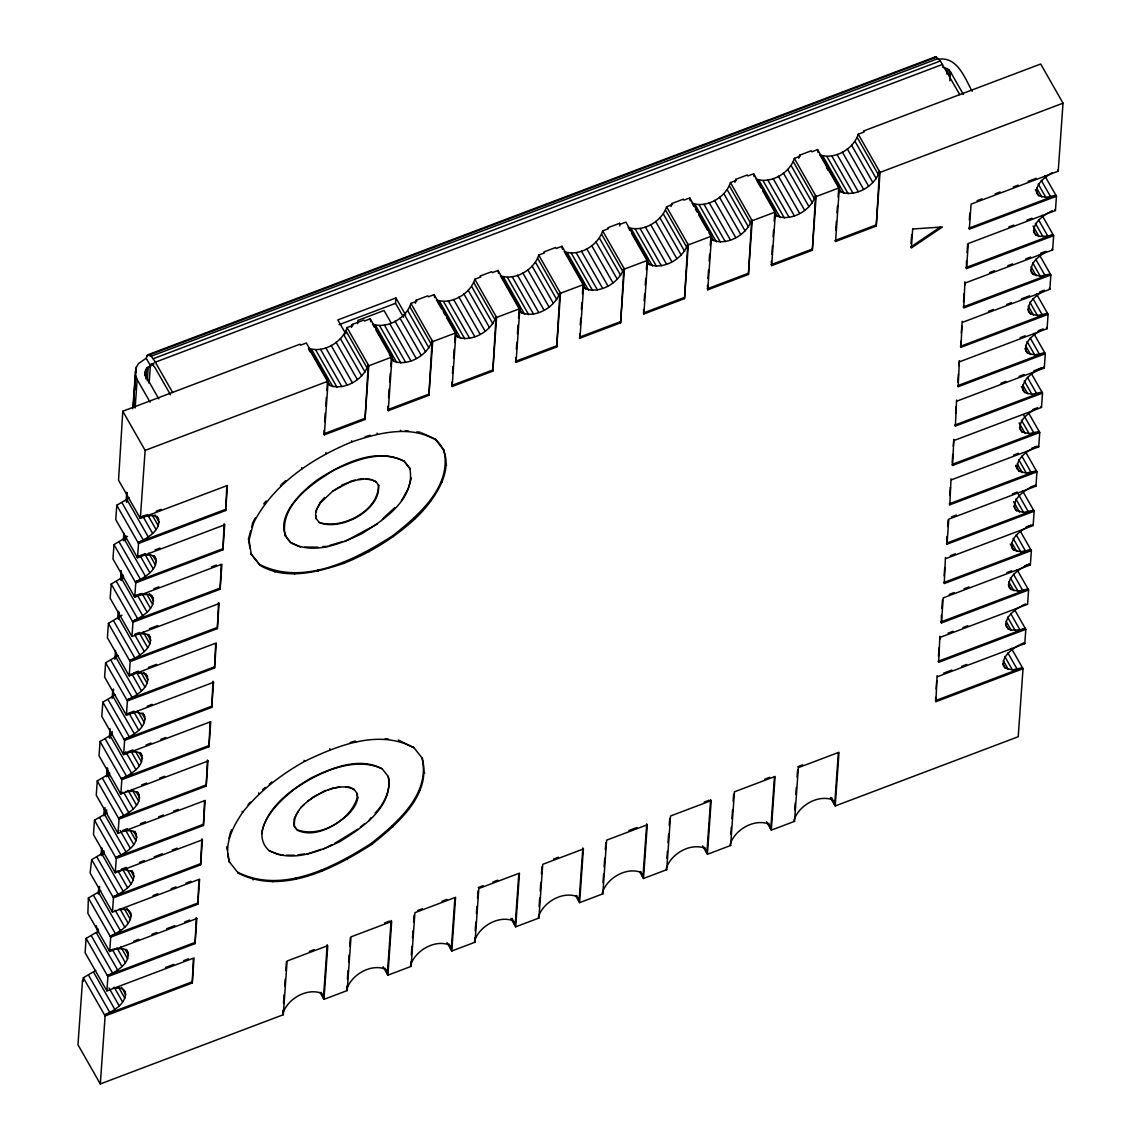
<?xml version="1.0" encoding="UTF-8"?>
<svg xmlns="http://www.w3.org/2000/svg" width="1141" height="1141" viewBox="0 0 1141 1141"><rect width="100%" height="100%" fill="white"/><g stroke="black" fill="none" stroke-linecap="round" stroke-linejoin="round"><path stroke-width="1.5" d="M100.807 890.707L88.356 898.024L87.9 913.328L109.679 951.508L196.822 918.548L196.266 917.564L195.054 943.607L107.91 976.568L106.897 990.887L194.041 957.927L192.259 982.972L105.115 1015.946L100.308 1083.95L283.31 1014.72L287.104 961.036L327.767 945.647L323.973 999.345L347.206 990.559L351.014 936.861L391.677 921.472L387.883 975.17L411.117 966.384L414.91 912.686L455.587 897.311L451.779 950.995L475.027 942.209L478.821 888.511L519.483 873.136L515.689 926.82L538.923 918.034L542.731 864.336L583.393 848.961L582.837 847.977L579.029 901.675L576.875 895.714M1044.856 175.914L1056.452 196.238L969.308 229.198L971.077 204.153L1058.22 171.179L1063.027 103.175L1040.692 64.01L863.495 131.03L864.065 132.014L858.246 134.21L880.039 172.405L876.231 226.089L835.569 241.478L839.362 187.78L817.584 149.585L811.779 151.796L811.222 150.812L799.599 155.205L800.155 156.189L794.35 158.385L816.129 196.566L812.335 250.264L771.658 265.639L775.466 211.955L753.673 173.76L747.868 175.956L747.312 174.987L735.688 179.379L736.245 180.364L730.44 182.56L752.219 220.741L748.425 274.439L707.762 289.814L711.556 236.13L689.777 197.935L683.958 200.131L683.402 199.162L671.792 203.554L672.349 204.539L666.544 206.735L688.323 244.916L684.514 298.614L643.852 313.989L647.66 260.305L625.867 222.11L620.062 224.306L619.506 223.336L607.882 227.729L608.438 228.699L602.633 230.896L624.412 269.091L620.618 322.789L579.956 338.164L583.75 284.48L561.971 246.285L556.152 248.481L555.596 247.497L543.986 251.904L544.542 252.874L538.723 255.071L560.516 293.266L556.708 346.964L516.046 362.339L519.84 308.655L498.061 270.46L492.256 272.656L491.7 271.672L480.076 276.079L480.632 277.049L474.827 279.245L496.606 317.44L492.812 371.125L452.136 386.514L455.944 332.815L434.15 294.635L428.346 296.831L427.789 295.847L416.165 300.24L416.722 301.224L410.917 303.42L432.696 341.615L428.902 395.299L388.24 410.689L392.033 356.99L370.255 318.81L364.45 321.006L363.879 320.022L352.269 324.415L352.826 325.399L347.021 327.595L368.8 365.79L365.006 419.474L324.329 434.864L328.137 381.165L306.344 342.985L300.539 345.181L299.983 344.197L122.786 411.231L118.536 480.218L140.314 518.399L227.458 485.438L225.69 510.498L138.546 543.458L137.533 557.778L224.677 524.817L224.121 523.833L222.909 549.862L135.765 582.837L134.752 597.142L221.896 564.182L220.113 589.241L132.984 622.202L131.957 636.521L219.101 603.56L218.544 602.576L217.332 628.62L130.188 661.58L129.175 675.9L216.319 642.939L214.551 667.984L127.407 700.959L126.394 715.264L213.538 682.304L212.982 681.334L211.755 707.363L124.626 740.324L123.613 754.643L210.743 721.683L208.974 746.742L121.83 779.702L120.818 794.022L207.962 761.047L207.405 760.077L206.193 786.106L119.049 819.067L118.036 833.386L205.18 800.426L203.412 825.485L116.268 858.446L115.255 872.765L202.399 839.805L201.829 838.82L200.616 864.849L113.472 897.824L112.46 912.144L199.604 879.169L197.835 904.228L110.691 937.189L109.679 951.508M95.801 970.435L83.336 977.751L83.079 981.331L82.523 980.347L77.973 1044.785L100.308 1083.95M98.582 931.056L86.117 938.373L85.104 952.692L106.897 990.887M104.159 852.313L91.694 859.629L90.125 872.965L112.46 912.144M106.94 812.934L94.475 820.251L93.462 834.57L115.255 872.765M109.721 773.569L97.27 780.886L96.258 795.206L118.036 833.386M112.517 734.191L100.051 741.507L99.039 755.827L120.818 794.022M115.298 694.826L102.833 702.143L101.82 716.448L123.613 754.643M118.079 655.447L105.628 662.764L104.615 677.084L126.394 715.264M121.959 615.17L108.409 623.385L107.397 637.705L129.175 675.9M123.656 576.704L111.19 584.021L110.178 598.326L131.957 636.521M127.535 536.427L113.986 544.642L112.973 558.962L134.752 597.142M129.233 497.947L116.767 505.263L115.754 519.583L137.533 557.778M98.311 894.073L98.811 886.956M101.078 854.951L101.578 847.834M103.845 815.829L104.344 808.712M106.612 776.707L107.24 767.822M109.379 737.585L110.007 728.7M112.146 698.463L112.774 689.578M114.913 659.341L115.541 650.456M117.808 618.451L118.307 611.334M120.575 579.328L121.203 570.443M123.342 540.206L123.841 533.089M126.109 501.084L126.737 492.199M132.656 408.621L136.335 367.188L138.603 363.494L146.205 358.231L147.702 354.822L934.893 57.05L936.376 57.164L940.327 60.972L959.781 94.646M98.967 892.932L99.338 887.598M101.606 855.593L102.105 848.476M104.501 814.688L105.001 807.586M107.268 775.58L107.767 768.463M109.907 738.227L110.42 731.124M112.802 697.336L113.316 690.219M115.569 658.214L115.954 652.88M118.336 619.092L118.849 611.975M121.103 579.97L121.616 572.853M123.87 540.848L124.383 533.746M126.637 501.726L127.279 492.841M133.312 407.48L135.294 371.281M99.338 889.98L99.595 886.429M101.863 854.409L102.105 850.858M107.397 776.18L107.767 770.845M113.059 696.153L113.558 689.036M118.721 616.14L118.964 612.574M121.231 580.569L121.488 577.018M126.765 502.325L127.279 495.223M133.568 406.31L134.067 399.193M134.695 390.308L135.194 383.191M135.95 372.522L136.335 367.188M98.283 928.974L98.026 932.525L96.258 925.693M103.56 854.281L103.817 850.73M106.455 813.39L106.712 809.825M109.094 776.037L109.351 772.486M111.989 735.146L112.246 731.595M123.057 578.658L123.314 575.107M125.824 539.55L126.081 535.985M135.137 407.95L137.148 379.511L135.579 375.475M144.693 375.646L146.59 368.201L153.721 364.307M145.078 375.389L145.449 370.055M145.834 378.869L146.59 368.201M147.275 380.894L148.273 366.675M149.129 383.347L150.384 365.562L151.881 363.922L154.962 367.545L170.48 394.757M140.314 518.399L145.135 450.395L122.786 411.231M192.259 982.972L193.357 958.611M197.835 904.228L198.933 879.868M203.412 825.485L204.496 801.125M208.974 746.742L210.072 722.367M214.551 667.984L215.649 643.624M220.113 589.241L221.211 564.881M225.69 510.498L226.788 486.123M195.054 943.607L196.822 918.548M200.616 864.849L202.399 839.805M206.193 786.106L207.962 761.047M211.755 707.363L213.538 682.304M217.332 628.62L219.101 603.56M222.909 549.862L224.677 524.817M283.31 1014.72L282.997 1010.284M283.481 1003.353L284.095 994.695M284.708 986.038L285.207 979.106M285.806 970.449L286.42 961.792M324.329 434.864L324.015 430.414M324.629 421.756L325.242 413.099M325.741 406.167L326.34 397.51M326.839 390.579L327.567 380.195L328.038 383.176L329.849 385.43C344.582 390.778 363.751 379.425 368.243 364.806L365.006 419.474M357.675 323.73L357.917 320.393L384.061 310.495L391.035 322.746M327.21 944.677L323.416 998.361L321.249 992.413M347.206 990.559L346.893 986.109M347.392 979.178L348.005 970.52M348.618 961.863L349.103 954.931M349.716 946.274L350.33 937.617M388.24 410.689L387.926 406.239M388.539 397.581L389.152 388.924M389.637 381.993L390.251 373.335M390.735 366.404L391.477 356.021L391.934 359.001L393.759 361.255C408.492 366.603 427.661 355.25 432.139 340.631L428.902 395.299M403.486 317.241L395.542 303.321L395.927 297.958L337.836 319.922L345.766 333.842M391.121 920.502L387.327 974.186L385.159 968.238M411.117 966.384L410.803 961.934M411.288 955.003L411.901 946.345M412.514 937.688L413.013 930.756M413.627 922.099L414.112 915.168M452.136 386.514L451.822 382.064M452.435 373.407L452.934 366.489M453.548 357.818L454.161 349.16M454.646 342.229L455.387 331.846L455.844 334.826L457.669 337.08C472.388 342.443 491.557 331.075 496.05 316.456L492.812 371.125M454.902 898.053L451.223 950.011L449.069 944.063M475.027 942.209L474.713 937.759M475.198 930.828L475.811 922.17M476.425 913.513L476.909 906.582M477.523 897.924L478.022 890.993M516.046 362.339L515.732 357.903M516.345 349.232L516.83 342.314M517.443 333.643L518.057 324.985M518.556 318.068L519.283 307.671L519.754 310.652L521.565 312.905C536.299 318.268 555.467 306.9 559.946 292.281L556.708 346.964M518.813 873.878L515.133 925.85L512.124 918.391M539.108 906.667L539.722 897.996M540.206 891.078L540.82 882.407M541.433 873.749L541.918 866.832M579.956 338.164L579.642 333.728M580.256 325.057L580.74 318.139M581.354 309.482L581.839 302.55M582.452 293.893L583.194 283.496M620.618 322.789L623.856 268.106C619.363 282.726 600.195 294.093 585.476 288.73L583.65 286.477M1011.425 648.388L1023.021 668.726L1018.214 736.729L835.212 805.96L839.006 752.261L798.343 767.651L794.55 821.335L771.302 830.135L775.11 776.436L734.433 791.825L730.639 845.51L707.406 854.295L711.2 800.611L670.537 816L666.729 869.684L643.495 878.47L647.289 824.786L606.627 840.161L602.833 893.859L579.599 902.645L583.393 848.961M603.004 882.492L603.618 873.835M604.117 866.903L604.716 858.246M605.329 849.574L605.828 842.657M643.852 313.989L643.538 309.553M644.152 300.896L644.651 293.964M645.25 285.307L645.749 278.375M646.362 269.718L647.09 259.321M646.733 823.802L642.939 877.5L640.771 871.539M684.514 298.614L687.766 243.946C683.274 258.551 664.105 269.918 649.372 264.555L647.56 262.302M666.915 858.317L667.399 851.386M668.013 842.728L668.626 834.071M669.239 825.414L669.724 818.482M707.762 289.814L707.449 285.378M707.933 278.447L708.547 269.789M709.16 261.132L709.645 254.201M710.258 245.543L711 235.146M710.643 799.627L706.85 853.325L704.682 847.364M748.425 274.439L751.662 219.771C747.184 234.376 728.015 245.743 713.282 240.38L711.456 238.127M730.81 834.142L731.31 827.211M731.923 818.553L732.536 809.896M733.15 801.239L733.634 794.307M771.658 265.639L771.345 261.203M771.844 254.272L772.457 245.615M773.07 236.957L773.555 230.026M774.168 221.368L774.91 210.971M774.425 777.192L770.745 829.15L768.592 823.189M812.335 250.264L815.573 195.596C811.08 210.201 791.911 221.568 777.178 216.205L775.367 213.952M794.721 809.967L795.206 803.036M795.819 794.378L796.318 787.447M797.046 777.064L797.545 770.132M835.74 230.097L836.353 221.44M836.966 212.782L837.465 205.851M838.079 197.193L838.806 186.796M838.321 753.017L834.656 804.976L831.646 797.53M876.231 226.089L879.469 171.421C874.99 186.026 855.821 197.393 841.088 192.03L839.277 189.777M911.031 243.546L911.645 234.918M946.845 73.951L947.215 68.617L942.495 67.134M948.727 75.392L949.098 70.057L947.215 68.617M949.854 80.74L950.482 71.84L949.098 70.057M1023.021 668.726L935.877 701.686L935.563 697.365M936.148 689.007L936.732 680.664M938.458 656.317L939.057 647.974M939.642 639.616L939.884 636.279L938.658 662.308L1025.802 629.347L1015.062 610.506M1017.002 569.644L1028.597 589.968L941.453 622.943L941.368 615.284M941.838 608.595L942.423 600.252M944.149 575.905L944.734 567.548M1022.564 490.901L1034.16 511.225L947.016 544.186L946.93 536.527M947.643 526.514L948.114 519.825M949.84 495.494L950.424 487.136M952.15 462.79L952.749 454.446M953.334 446.088L953.805 439.413L952.592 465.442L1039.736 432.482L1028.982 413.641M955.645 413.399L956.115 406.724M957.841 382.378L958.426 374.02M959.025 365.676L959.381 360.656L958.169 386.699L1045.299 353.739L1033.717 333.4M1036.499 294.036L1048.094 314.36L960.95 347.32L960.751 341.33M961.335 332.987L961.806 326.297M963.532 301.966L964.116 293.608M964.716 285.25L964.944 281.913L963.731 307.956L1050.875 274.981L1039.28 254.657M1042.061 215.278L1053.656 235.616L966.527 268.577L966.441 260.918M967.026 252.56L967.611 244.217M969.337 219.871L969.807 213.196M935.877 701.686L937.089 675.657M941.453 622.943L943.222 597.884L1030.366 564.923L1031.378 550.604L1020.625 531.763M945.447 557.535L944.235 583.564L1031.378 550.604M947.016 544.186L948.799 519.141L1035.942 486.166L1036.955 471.861L1026.201 453.02M1036.955 471.861L949.811 504.821L951.023 478.778M1031.778 374.262L1042.517 393.103L955.374 426.078L956.586 400.035M960.95 347.32L962.163 321.291M966.527 268.577L968.295 243.518L1055.439 210.557L1056.452 196.238M937.645 676.627L1024.789 643.667L1025.802 629.347M1028.597 589.968L1027.585 604.288L940.441 637.263M946.003 558.505L1033.147 525.545L1034.16 511.225M951.58 479.762L1038.724 446.801L1039.736 432.482M954.361 440.383L1041.505 407.423L1042.517 393.103M957.156 401.019L1044.286 368.058L1045.299 353.739M959.938 361.64L1047.081 328.679L1048.094 314.36M962.719 322.261L1049.863 289.301L1050.875 274.981M965.514 282.897L1052.644 249.936L1053.656 235.616M225.134 509.514L137.99 542.474C147.446 538.523 164.161 528.354 157.044 516.303M222.352 548.892L135.208 581.853C144.65 577.888 161.38 567.733 154.263 555.681M219.557 588.257L132.413 621.232C141.869 617.267 158.585 607.098 151.482 595.046M216.776 627.636L129.632 660.596C139.088 656.631 155.804 646.476 148.687 634.425M213.995 667.014L126.851 699.975C136.307 696.01 153.022 685.841 145.905 673.803M211.199 706.379L124.055 739.354C133.511 735.389 150.227 725.22 143.124 713.168M208.418 745.758L121.274 778.718C130.73 774.753 147.446 764.598 140.329 752.547M205.637 785.136L118.493 818.097C127.949 814.132 144.665 803.963 137.548 791.911M202.841 824.501L115.712 857.462C125.153 853.511 141.869 843.342 134.766 831.29M200.06 863.88L112.916 896.84C122.372 892.875 139.088 882.72 131.971 870.669M197.279 903.244L110.135 936.219C119.306 932.097 132.399 924.723 130.887 913.014L129.076 910.76L126.023 909.391L118.75 909.391M194.483 942.623L107.354 975.584C116.796 971.633 133.511 961.464 126.409 949.412M191.702 982.002L104.558 1014.962C113.729 1010.84 126.822 1003.467 125.325 991.757L123.499 989.504L120.447 988.135L113.173 988.135M249.993 548.65L248.496 538.994L250.735 530.494M251.619 527.085L252.974 521.979L253.53 522.963L249.052 539.978L251.305 554.455L260.119 565.394C285.806 580.512 317.112 572.24 343.498 563.469C369.613 553.028 393.816 538.224 414.597 519.226C434.436 500.728 461.748 462.604 434.935 438.857L444.32 450.781M409.705 468.095C416.137 498.574 383.889 520.096 361.383 533.902C340.146 544.086 313.361 554.982 290.798 542.745C269.989 521.237 300.368 492.213 317.711 479.634C342.214 463.916 375.246 446.816 403.985 461.021L409.976 468.594L403.985 461.021M285.079 535.671C279.545 505.335 311.179 484.141 333.685 470.349C354.908 460.18 381.693 449.283 404.271 461.506M329.849 385.43L308.626 348.219C323.359 353.567 342.528 342.214 347.021 327.595M351.471 327.424L352.269 324.415M228.956 838.321L230.739 831.504M227.715 853.268L229.526 862.282C223.593 844.426 232.778 826.854 242.648 812.378C259.421 791.098 281.142 774.554 304.633 761.347C337.436 745.615 378.826 728.771 413.712 747.669L398.352 740.024L398.908 741.008M315.658 512.352L316.385 509.599M315.544 515.29L316.299 518.898L315.572 514.22L317.027 508.715L320.55 502.753L332.758 491.129L348.918 482.443L357.147 479.99L364.706 479.035L371.11 479.662L375.902 481.816L372.422 479.89M261.574 833.643C266.509 807.514 290.099 790.399 311.621 777.691C332.858 767.522 359.629 756.611 382.206 768.849L388.197 776.422C393.731 806.758 362.111 827.952 339.604 841.73C318.368 851.913 291.583 862.81 269.019 850.587C248.282 830.948 278.119 801.11 296.218 787.946C320.207 771.544 355.364 756.027 382.206 768.849M374.234 327.011L372.536 324.044C387.27 329.392 406.438 318.039 410.917 303.42M415.381 303.249L416.165 300.24M319.166 522.435C340.546 529.88 379.126 511.468 378.47 484.868C381.565 509.813 340.503 531.735 319.166 522.435L316.028 518.413M293.879 820.179L294.606 817.427M357.704 797.873C356.163 792.339 357.019 791.383 357.704 797.873C356.705 804.847 352.141 810.452 347.363 815.33C334.213 826.469 314.716 838.079 297.387 830.277L294.521 826.726C292.167 808.327 312.734 796.746 327.139 790.271C335.682 787.433 345.809 784.751 354.124 789.643C351.999 787.761 348.775 786.72 345.851 786.691M401.475 500.885L408.25 488.476L411.43 477.951M441.538 308.797L436.433 299.869C451.166 305.232 470.334 293.865 474.827 279.245M282.754 1013.75C287.232 999.131 306.401 987.764 321.134 993.126L322.946 995.38M293.793 822.048L294.25 826.241L297.102 829.778C320.25 838.207 350.373 820.35 357.418 797.388M251.305 554.455L250.735 553.471L259.563 564.424C303.649 586.702 355.307 559.589 392.903 535.657C418.476 515.318 452.549 486.38 443.763 449.811M375.132 813.02C384.574 803.82 391.663 787.732 388.197 776.422M521.565 312.905L500.343 275.694C515.076 281.057 534.245 269.69 538.723 255.071M346.65 989.575C351.143 974.956 370.312 963.603 385.045 968.951L386.856 971.205M238.355 873.222L237.784 872.252C281.87 894.53 333.529 867.417 371.125 843.484C396.697 823.146 430.77 794.222 421.985 757.638C432.482 794.264 397.282 824.087 371.681 844.468C334.085 868.401 282.426 895.514 238.355 873.222L228.956 861.312M585.476 288.73L564.253 251.519C578.972 256.882 598.141 245.515 602.633 230.896M410.56 965.4C415.053 950.781 434.222 939.428 448.941 944.777L450.766 947.03M629.846 230.325L628.149 227.344C642.882 232.707 662.051 221.34 666.544 206.735M474.456 941.225C478.949 926.62 498.118 915.253 512.851 920.616L514.662 922.869M670.994 206.55L671.792 203.554M693.757 206.15L692.059 203.169C706.778 208.532 725.947 197.165 730.44 182.56M734.904 182.389L735.688 179.379M755.955 178.994C770.688 184.357 789.857 172.99 794.35 158.385M798.8 158.214L799.599 155.205M841.088 192.03L819.866 154.819C834.599 160.182 853.768 148.815 858.246 134.21M253.801 520.567L255.484 517.729M253.53 522.963C273.54 483.741 312.42 458.169 352.113 441.767C378.512 432.995 409.804 424.723 435.491 439.841M324.572 497.462L320.279 502.268L317.027 508.715M266.238 500.928L263.871 503.566L264.427 504.55M382.264 519.141L394.757 507.588M248.025 804.776L250.392 802.123M300.639 807.7L304.148 804.59M370.839 817.826L368.971 820.707M933.866 58.177L934.893 57.05M281.784 483.941L285.749 480.675M262.644 789.601L265.283 787.418M269.247 784.152L271.886 781.984M307.97 800.711L310.98 798.957M334.784 843.313L357.746 829.236M360.485 826.983L364.592 823.602M910.789 246.998L940.455 226.959M344.739 541.504L377.072 524.147M1052.373 172.619C1045.213 177.012 1035.144 183.744 1036.912 193.399L1038.724 195.653L1045.841 197.422L1055.896 195.254L968.752 228.229M1048.337 212.768C1041.548 217.018 1032.377 223.679 1034.117 232.778L1035.942 235.032L1038.98 236.401L1047.866 236.201L1053.1 234.632L965.956 267.593M1046.796 251.362C1039.636 255.755 1029.581 262.501 1031.336 272.157L1033.147 274.411L1040.264 276.179L1050.319 274.011L963.175 306.972M1042.76 291.526C1035.971 295.761 1026.8 302.436 1028.554 311.522L1030.366 313.775L1037.483 315.544L1047.538 313.376L960.394 346.351M1041.234 330.12C1034.06 334.498 1024.005 341.245 1025.759 350.9L1027.585 353.154L1034.702 354.922L1044.742 352.754L957.599 385.715L958.169 386.699M312.006 797.645L325.485 790.413M1035.657 408.863C1028.497 413.242 1018.428 419.988 1020.197 429.644L1022.008 431.897L1029.125 433.666L1039.18 431.498L952.036 464.458L952.592 465.442M1030.081 487.606C1022.921 491.999 1012.866 498.745 1014.62 508.387L1016.446 510.64L1023.563 512.423L1033.603 510.255L946.46 543.216M1024.518 566.364C1017.358 570.742 1007.289 577.489 1009.043 587.144L1010.869 589.398L1017.986 591.166L1028.027 588.998L940.897 621.959M1020.482 606.513C1013.693 610.749 1004.508 617.424 1006.262 626.509L1008.088 628.762L1011.126 630.146L1020.011 629.932L1025.246 628.363L938.102 661.338M1018.942 645.107C1011.782 649.486 1001.712 656.232 1003.481 665.888L1005.292 668.141L1012.409 669.91L1022.464 667.742L935.32 700.702M341.715 485.125L348.918 482.443M1049.577 211.998L1052.23 210.785M1042.418 367.673C1033.66 371.766 1021.437 379.112 1022.978 390.279L1024.789 392.518L1031.92 394.301L1041.961 392.133L954.817 425.094L955.374 426.078M1036.841 446.431C1028.084 450.51 1015.861 457.855 1017.401 469.022L1019.227 471.276L1026.344 473.044L1036.385 470.876L949.255 503.837L949.811 504.821M331.76 844.697L322.96 849.332M1031.264 525.174C1022.521 529.267 1010.284 536.598 1011.839 547.766L1013.65 550.019L1020.767 551.788L1030.822 549.62L943.678 582.58M1025.83 565.751L1029.81 563.939L1030.366 564.923M1021.723 605.728L1025.702 603.917M1020.268 644.494L1024.233 642.683L1024.789 643.667M146.69 355.949L936.376 57.164M147.702 354.822L151.054 356.263L938.23 58.491M151.054 356.263L153.151 358.745L940.327 60.972M153.151 358.745L155.333 362.168L942.523 64.395M150.626 364.435L153.964 363.166M339.119 324.672L395.542 303.321M145.135 450.395L328.137 381.165M368.8 365.79L392.033 356.99M432.696 341.615L455.944 332.815M496.606 317.44L519.84 308.655M560.516 293.266L583.75 284.48M624.412 269.091L647.66 260.305M688.323 244.916L711.556 236.13M752.219 220.741L775.466 211.955M816.129 196.566L839.362 187.78M880.039 172.405L1063.027 103.175M323.773 433.88L364.435 418.505M387.683 409.705L428.346 394.33M451.579 385.53L492.256 370.155M515.49 361.355L556.152 345.98M579.386 337.194L620.062 321.805M643.296 313.019L683.958 297.63M707.206 288.844L747.868 273.455M771.102 264.669L811.779 249.28M875.675 225.105L835.012 240.494L835.569 241.478M146.333 514.933L139.758 517.429L143.68 516.245M156.203 511.197L161.138 509.342M977.095 200.673L982.03 198.819M995.18 193.842L1000.115 191.973M1013.265 186.996L1018.2 185.127M1028.07 181.405L1036.285 178.296M136.977 556.794L145.192 553.685M155.062 549.948L159.997 548.094M1008.844 226.988L1013.778 225.134M1026.929 220.156L1031.863 218.288M140.771 593.677L134.196 596.173L138.118 595.003M153.921 588.713L158.856 586.845M211.47 566.934L216.405 565.066M989.618 272.585L994.538 270.717M1007.703 265.739L1012.623 263.885M1025.788 258.907L1030.722 257.039M1040.578 253.302L1045.513 251.434M134.695 634.296L139.63 632.428M149.485 628.705L157.715 625.596M988.477 311.336L993.397 309.468M1006.562 304.49L1011.482 302.636M1021.352 298.899L1029.581 295.79M1039.437 292.053L1044.372 290.185M133.554 673.047L138.489 671.179M148.344 667.456L156.574 664.347M1020.211 337.65L1025.146 335.782M1038.296 330.804L1043.231 328.936M134.053 711.185L125.838 714.295L135.879 712.127L142.996 713.895L144.821 716.149M147.203 706.208L152.138 704.339M1000.985 383.248L1005.92 381.379M1019.07 376.402L1024.005 374.533M1033.874 370.811L1042.09 367.687M127.977 751.805L132.912 749.937M146.062 744.959L150.997 743.091M160.867 739.354L165.802 737.5M1032.733 409.562L1037.654 407.694M141.641 784.951L146.576 783.083M159.726 778.105L164.661 776.251M1013.493 455.145L1018.428 453.277M1031.592 448.313L1036.513 446.445M122.415 830.548L127.336 828.68M140.5 823.702L145.435 821.834M158.585 816.856L163.52 815.002M173.375 811.265L178.31 809.397M951.523 516.916L956.458 515.047M1012.352 493.896L1017.287 492.028M1030.451 487.064L1035.372 485.196L1035.942 486.166M121.274 869.299L126.195 867.431M139.359 862.453L144.294 860.585M154.149 856.862L162.379 853.753M172.234 850.016L177.169 848.148M950.382 555.667L955.317 553.799M1026.016 527.056L1030.951 525.188M153.008 895.614L157.943 893.745M171.093 888.768L176.028 886.899M185.897 883.177L190.832 881.308M949.241 594.418L954.176 592.55M964.045 588.813L968.966 586.959M1006.79 572.654L1011.725 570.785M1024.875 565.808L1029.81 563.939M133.782 941.197L138.717 939.343M151.867 934.365L156.802 932.497M166.672 928.76L174.887 925.651M184.756 921.928L189.691 920.06M948.1 633.169L953.035 631.301M962.89 627.564L967.825 625.71M165.531 967.511L173.746 964.402M183.615 960.679L188.55 958.811M943.664 673.161L951.894 670.052M961.749 666.315L966.684 664.461M309.325 951.437L314.203 949.597M384.617 922.955L389.495 921.115M417.606 910.475L422.484 908.635M442.009 901.247L446.887 899.408M478.264 887.541L483.142 885.687M492.898 881.993L497.776 880.153M553.556 859.059L558.434 857.205M628.848 830.577L636.978 827.496M704.14 802.094L709.017 800.24M764.784 779.146L769.662 777.306M797.787 766.666L802.665 764.827M365.106 436.732L370.197 435.22M350.287 481.459L355.222 479.99M329.663 545.441L342.813 541.504M128.619 674.916L132.541 673.746M123.043 753.659L126.979 752.49M120.261 793.038L122.886 792.253M350.116 742.549L355.193 741.022L355.75 742.007M333.443 787.818L327.139 790.271M114.685 871.781L124.74 869.613L131.857 871.382L133.668 873.635M321.049 849.332L306.515 854.252M109.122 950.539L114.357 948.97L123.242 948.756L126.28 950.139L128.106 952.393M358.374 479.306L362.924 478.735M144.993 515.86L153.878 515.646L156.93 517.03L158.742 519.283M142.211 555.239L151.097 555.025L154.149 556.394L155.96 558.648M304.889 547.038L317.925 547.195M322.974 546.568L328.294 546.425M139.43 594.604L148.316 594.404L151.354 595.773L153.179 598.027M136.635 633.982L145.52 633.768L148.572 635.152L150.384 637.405M133.854 673.347L142.739 673.147L145.791 674.516L147.603 676.77M128.277 752.104L137.162 751.89L140.215 753.274L142.026 755.527M125.496 791.469L134.381 791.269L137.433 792.638L139.245 794.892M339.633 786.762L335.368 787.818M122.715 830.848L131.6 830.648L134.638 832.017L136.464 834.271M286.305 855.18L294.464 855.237M297.83 854.809L304.561 853.967M938.187 59.246C957.413 56.166 964.815 78.116 972.132 91.223M405.297 430.742L408.592 431.07M416.836 431.869L420.13 432.197M366.033 478.707L371.11 479.662M385.173 738.74L388.468 739.054M269.019 850.587L278.318 854.409L283.111 854.88M421.614 432.867L433.452 438.201M284.808 535.186L290.513 542.26L300.368 547.067M834.185 801.995L832.374 799.741C817.641 794.378 798.472 805.746 793.979 820.365L794.55 821.335M770.289 826.17L768.463 823.916C753.73 818.553 734.562 829.921 730.083 844.54L730.639 845.51M706.379 850.345L704.567 848.091C689.834 842.728 670.666 854.096 666.173 868.7L666.729 869.684M375.617 481.331L378.755 485.353M642.469 874.519L640.657 872.266C625.924 866.903 606.755 878.27 602.277 892.875L602.833 893.859M578.573 898.694L576.747 896.441C562.028 891.078 542.859 902.445 538.367 917.05L538.923 918.034M413.156 746.685L422.541 758.608M353.838 789.158L356.976 793.195M1057.664 170.209L1058.22 171.179M1041.319 180.449L1050.661 196.822M1054.883 209.573L1055.439 210.557M1038.196 184.029L1045.841 197.422M1036.684 188.094L1041.776 197.036M1035.329 189.706L1038.724 195.653M1038.538 219.828L1047.866 236.201M1052.088 248.952L1052.644 249.936M950.482 71.84L963.418 94.518M1035.415 223.408L1043.059 236.8M1033.047 225.989L1038.98 236.401M1033.389 230.568L1035.942 235.032M1035.743 259.192L1045.085 275.566M1049.306 288.331L1049.863 289.301M1032.634 262.772L1040.264 276.179M1031.107 266.851L1036.199 275.78M1030.608 269.932L1033.147 274.411M1032.962 298.571L1042.303 314.945M1046.525 327.695L1047.081 328.679M1029.838 302.151L1037.483 315.544M1028.326 306.216L1033.418 315.144M1027.813 309.311L1030.366 313.775M1030.18 337.95L1039.508 354.323M1043.73 367.074L1044.286 368.058M1027.057 341.53L1034.702 354.922M1025.531 345.595L1030.623 354.523M1025.032 348.69L1027.585 353.154M1027.385 377.314L1036.727 393.688M1040.949 406.453L1041.505 407.423M1024.276 380.894L1031.92 394.301M1022.75 384.973L1027.841 393.902M1021.395 386.571L1024.789 392.518M1023.762 415.21L1033.946 433.067M1038.167 445.817L1038.724 446.801M1021.48 420.273L1029.125 433.666M857.333 137.719L878.556 174.93M1019.113 422.855L1025.06 433.266M1019.469 427.433L1022.008 431.897M855.08 141.498L876.302 178.709M851.671 145.321L872.894 182.531M847.321 148.901L868.543 186.111M1021.823 456.072L1031.164 472.445M1018.699 459.652L1026.344 473.044M842.329 152.01L863.552 189.221M1017.173 463.717L1022.279 472.645M1015.832 465.314L1019.227 471.276M1015.704 466.041L1017.401 469.022M837.038 154.434L858.26 191.645M831.803 155.989L853.026 193.2M826.983 156.602L848.205 193.799M1018.186 493.953L1028.369 511.81M822.918 156.203L844.14 193.414M1032.591 524.56L1033.147 525.545M826.54 167.456L828.238 170.437M1015.918 499.016L1023.563 512.423M1013.55 501.598L1019.483 512.024M1013.893 506.176L1016.446 510.64M1016.246 534.815L1025.588 551.189M1013.137 538.395L1020.767 551.788M1011.611 542.46L1016.702 551.388M793.423 161.894L814.645 199.09M1010.256 544.072L1013.65 550.019M791.184 165.673L812.406 202.884M787.761 169.496L808.983 206.706M1013.465 574.194L1022.807 590.553M783.411 173.075L804.633 210.286M1010.341 577.774L1017.986 591.166M778.419 176.185L799.641 213.396M1008.815 581.839L1013.921 590.767M1008.316 584.934L1010.869 589.398M773.127 178.595L794.35 215.806M767.893 180.164L789.116 217.375M1010.684 613.558L1020.011 629.932M763.072 180.763L784.309 217.974M759.007 180.378L780.23 217.574M1007.56 617.138L1015.205 630.531M756.811 180.492L761.047 187.923M762.758 190.904L777.178 216.205M1006.034 621.203L1011.126 630.146M1005.535 624.298L1008.088 628.762M1007.888 652.937L1017.23 669.311M1004.779 656.517L1012.409 669.91M1003.253 660.582L1008.344 669.51M1002.754 663.677L1005.292 668.141M729.513 186.054L750.749 223.265M727.273 189.848L748.496 227.059M723.865 193.67L745.087 230.881M719.5 197.25L740.737 234.461M714.508 200.36L735.745 237.57M709.217 202.77L730.44 239.981M703.983 204.339L725.22 241.55M699.176 204.938L720.399 242.149M695.097 204.539L716.334 241.749M695.454 209.131L697.151 212.098M698.848 215.079L707.334 229.969M709.032 232.935L713.282 240.38M665.617 210.229L686.839 247.44M663.363 214.023L684.6 251.234M659.954 217.845L681.177 255.056M655.604 221.425L676.827 258.636M650.612 224.535L671.835 261.745M645.321 226.945L666.544 264.156M640.087 228.514L661.309 265.725M635.266 229.113L656.489 266.324M631.201 228.713L652.424 265.924M631.543 233.306L649.372 264.555M601.706 234.404L622.929 271.615M599.467 238.198L620.69 275.409M596.044 242.02L617.281 279.231M591.694 245.6L612.917 282.811M586.702 248.709L607.925 285.92M581.411 251.12L602.633 288.331M576.176 252.689L597.399 289.9M571.37 253.288L592.593 290.499M567.291 252.888L588.514 290.099M537.81 258.579L559.033 295.79M535.557 262.373L556.779 299.584M532.148 266.181L553.371 303.392M830.406 797.53L835.212 805.96M527.798 269.775L549.021 306.986M522.806 272.884L544.029 310.095M517.515 275.295L538.737 312.506M512.28 276.864L533.503 314.075M507.46 277.463L528.682 314.674M503.395 277.063L524.618 314.274M473.9 282.754L495.123 319.965M471.661 286.548L492.883 323.759M468.238 290.356L489.46 327.567M766.51 821.705L771.302 830.135M463.888 293.95L485.11 331.161M458.896 297.045L480.119 334.256M453.605 299.47L474.827 336.681M448.37 301.039L469.593 338.249M443.549 301.638L464.786 338.848M439.485 301.238L460.707 338.449M443.236 311.778L444.933 314.745M446.63 317.726L457.669 337.08M409.99 306.929L431.227 344.14M407.751 310.723L428.973 347.934M395.927 297.958L405.625 314.959M404.342 314.531L425.564 351.742M702.599 845.88L707.406 854.295M399.992 318.125L421.214 355.322M394.986 321.22L416.223 358.431M389.694 323.645L410.917 360.856M384.46 325.199L405.697 362.41M379.653 325.813L400.876 363.023M375.574 325.413L396.811 362.624M375.931 329.991L393.759 361.255M389.395 354.537L391.934 359.001M446.017 464.287L446.573 465.257M441.538 481.302L442.095 482.286M346.094 331.104L367.316 368.315M400.363 430.257L400.919 431.241M343.84 334.898L365.077 372.094M340.432 338.706L361.654 375.917M430.628 499.715L431.184 500.685M639.545 871.539L643.495 878.47M336.082 342.286L357.304 379.497M331.09 345.395L352.312 382.606M376.972 433.195L377.528 434.179M325.798 347.82L347.021 385.03M320.564 349.374L341.787 386.585M414.04 518.256L414.597 519.226M315.743 349.987L336.966 387.198M311.678 349.588L332.901 386.799M308.512 348.932L310.209 351.913M351.556 440.797L352.113 441.767M392.903 535.657L393.46 536.641M325.841 452.535L326.412 453.519M575.635 895.714L579.599 902.645M340.603 486.237L332.758 491.129M368.657 550.746L369.213 551.731M301.595 467.625L302.151 468.594M342.942 562.484L343.498 563.469M280.458 485.025L281.014 486.009M317.526 570.086L318.082 571.07M510.883 918.405L515.689 926.82M424.238 772.115L424.794 773.085M419.76 789.13L420.316 790.114M294.136 573.024L294.706 573.994M155.333 362.168L172.591 392.418M274.368 571.085L274.924 572.069M408.849 807.543L409.405 808.527M146.205 358.231L150.384 365.562M248.496 538.994L249.052 539.978M259.563 564.424L260.119 565.394M158.799 398.894L145.863 376.202L144.936 372.094M392.262 826.084L392.818 827.054M137.148 379.511L150.084 402.188M446.987 942.58L451.779 950.995M329.778 748.624L330.334 749.594M371.125 843.484L371.681 844.468M304.062 760.362L304.633 761.347M154.962 514.819L159.212 522.264M152.338 515.347L158.285 525.759M346.878 858.574L347.435 859.558M147.546 514.662L156.046 529.552M143.281 517.001L152.623 533.375M127.05 499.744L148.273 536.955M298.771 810.581L295.248 816.542M153.022 555.681L156.417 561.629M122.058 502.853L143.281 540.064M148.715 553.228L155.504 565.137M383.076 966.755L387.883 975.17M116.767 505.263L138.546 543.458M144.764 554.041L153.251 568.931M321.163 870.326L321.719 871.296M140.5 556.366L149.842 572.739M124.269 539.123L145.492 576.333M149.4 593.562L153.636 601.007M119.277 542.217L140.5 579.428M146.775 594.09L152.709 604.516M258.679 792.867L259.235 793.836M113.986 544.642L135.765 582.837M141.983 593.42L150.469 608.296M137.719 595.745L147.061 612.118M295.747 877.914L296.318 878.898M121.474 578.487L142.711 615.698M147.46 634.425L150.854 640.386M116.482 581.596L137.704 618.807M143.138 631.971L149.927 643.881M242.092 811.394L242.648 812.378M139.202 632.784L147.688 647.674M111.19 584.021L132.984 622.202M134.938 635.123L144.265 651.497M272.357 880.852L272.927 881.822M118.693 617.866L139.915 655.077M143.823 672.306L148.073 679.751M113.701 620.975L134.923 658.186M231.195 829.807L231.751 830.791M141.199 672.833L147.146 683.259M320.022 992.413L323.973 999.345M136.407 672.163L144.893 687.053M108.409 623.385L130.188 661.58M252.589 878.912L253.145 879.896M132.142 674.488L141.484 690.861M227.273 847.806L226.717 846.836L227.216 850.045M115.911 657.245L137.134 694.455M141.883 713.168L145.278 719.13M110.919 660.339L132.142 697.55M137.562 710.729L144.365 722.638M105.628 662.764L127.407 700.959M133.625 711.542L142.112 726.418M129.361 713.867L138.703 730.24M113.116 696.609L134.353 733.82M139.102 752.547L142.497 758.494M108.124 699.718L129.361 736.929M135.636 751.591L141.57 762.003M102.833 702.143L124.626 740.324M130.844 750.906L139.33 765.796M125.724 751.748L135.907 769.619M110.335 735.988L131.557 773.199M136.321 791.925L139.715 797.873M105.343 739.097L126.565 776.308M131.999 789.472L138.788 801.381M128.049 790.285L136.549 805.175M100.051 741.507L121.83 779.702M123.784 792.61L133.126 808.983M107.554 775.352L128.776 812.563M133.526 831.29L136.92 837.252M102.562 778.462L123.784 815.672M130.06 830.334L136.007 840.746M125.268 829.664L133.754 844.54M97.27 780.886L119.049 819.067M120.147 830.505L130.345 848.362M104.772 814.731L125.995 851.942M130.744 870.669L134.139 876.616M99.766 817.84L121.003 855.051M126.423 868.215L133.212 880.125M94.475 820.251L116.268 858.446M122.486 869.028L130.973 883.918M118.222 871.367L127.55 887.727M101.977 854.11L123.199 891.321M126.993 908.35L131.358 915.995M96.985 857.219L118.208 894.43M124.326 908.807L130.431 919.503M91.694 859.629L113.472 897.824M120.347 909.548L128.191 923.283M115.184 910.304L124.768 927.105M98.639 892.504L120.418 930.685M125.168 949.412L128.562 955.374M93.648 895.614L115.426 933.794M120.86 946.973L127.649 958.868M116.91 947.786L125.396 962.662M88.356 898.024L110.691 937.189M112.645 950.111L121.987 966.484M96.414 932.853L117.637 970.064M121.531 987.307L125.781 994.738M91.423 935.962L112.645 973.173M118.921 987.835L124.854 998.247M114.129 987.15L122.615 1002.04M86.117 938.373L107.91 976.568M109.008 987.992L119.206 1005.849M93.619 972.232L114.842 1009.443M88.627 975.327L109.85 1012.538M83.336 977.751L105.115 1015.946M817.584 149.585L818.054 152.566M753.673 173.76L754.144 176.741M689.777 197.935L690.234 200.916M619.506 223.336L619.905 225.889M561.971 246.285L562.427 249.266M498.061 270.46L498.531 273.441M434.15 294.635L434.621 297.616M370.255 318.81L370.711 321.791M912.686 228.984L911.345 247.982L942.423 226.973L912.686 228.984"/></g></svg>
